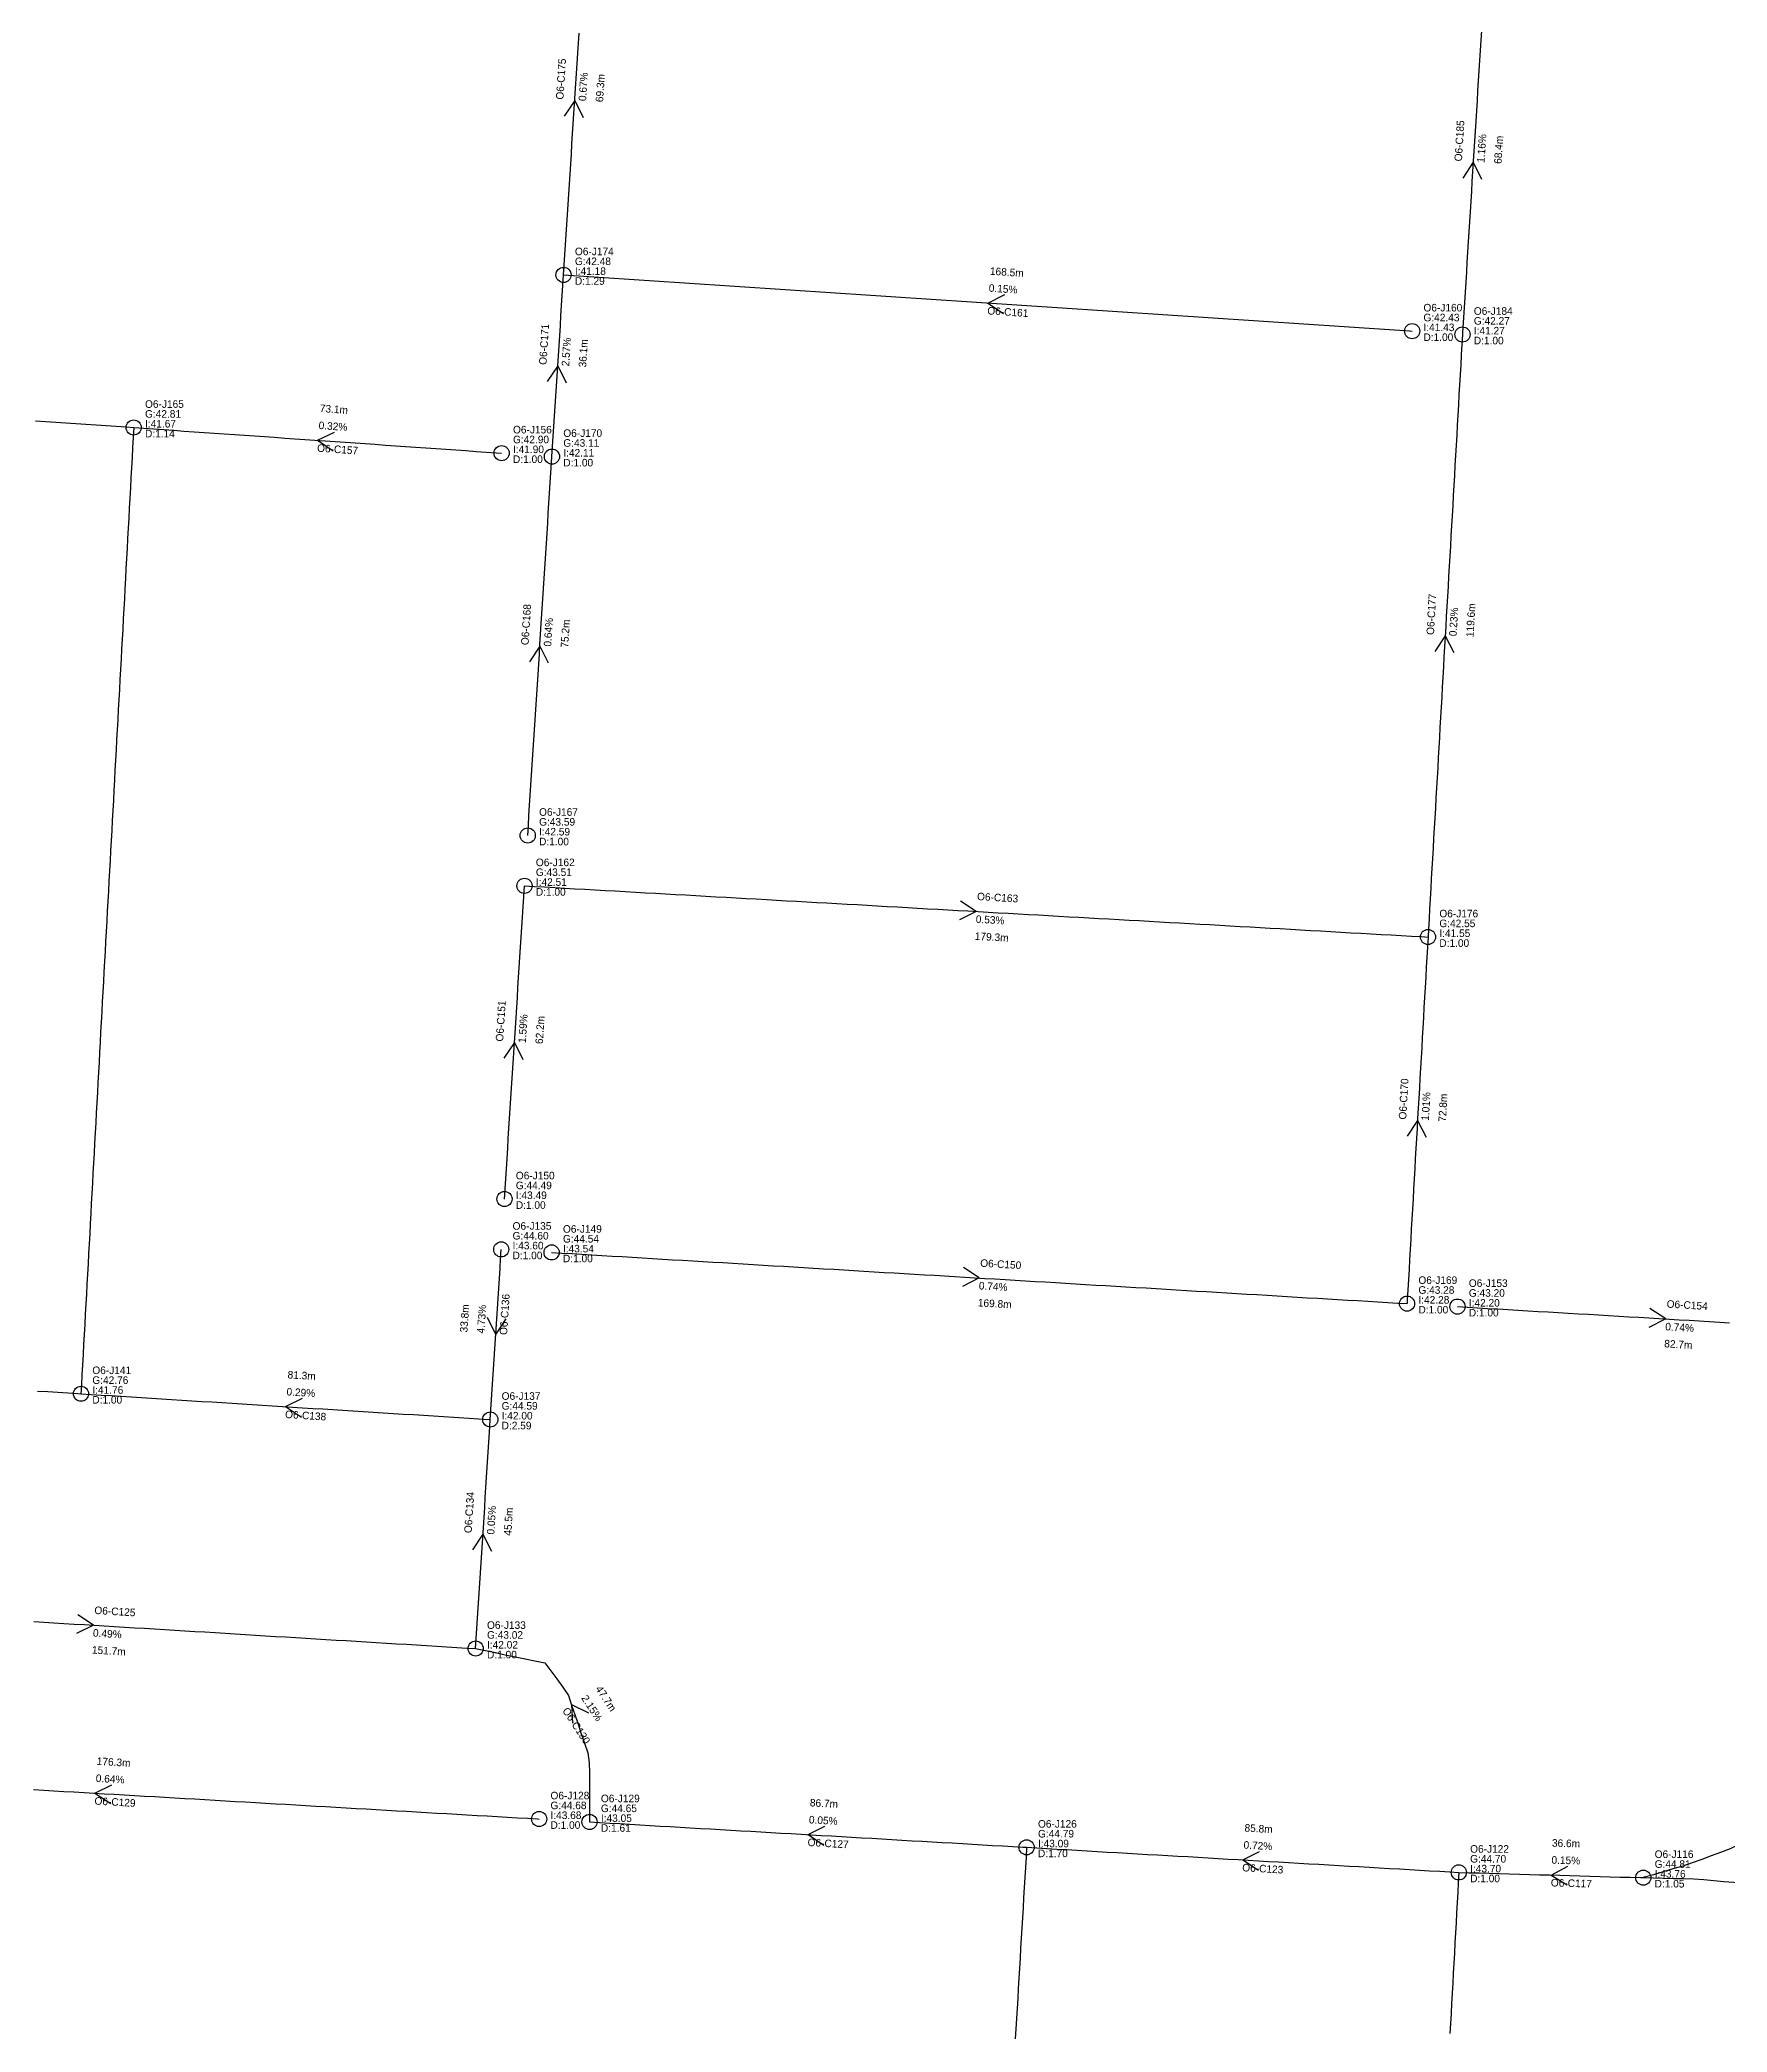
# Model space of a CAD drawing. Header units: metres. Extents: x 607160 to 610559, y 2613470 to 2618337.
# Drawn here: x 609067.8 to 609402.1, y 2614690.5 to 2615085.3 of the extents above; entities that cross this region are included whole.
import ezdxf

# ---------------------------------------------------------------- set-up
doc = ezdxf.new("R2010")
doc.units = ezdxf.units.M
for name, color, linetype in [('SW-DRAIN-LABELS', 3, 'Continuous'), ('SW-DRAIN-ORPHAN', 8, 'Continuous'), ('SW-DRAIN-SUB-06', 6, 'Continuous'), ('SW-JUNCTIONS', 7, 'Continuous')]:
    doc.layers.add(name, color=color, linetype=linetype)

msp = doc.modelspace()

# ---------------------------------------------------------------- linework, layer by layer
at = {"layer": 'SW-DRAIN-ORPHAN'}
msp.add_lwpolyline([(609086.4, 2615008.51), (609086.29, 2615006.52), (609086.18, 2615004.52), (609086.07, 2615002.52), (609085.96, 2615000.53), (609085.85, 2614998.53), (609085.74, 2614996.53), (609085.64, 2614994.53), (609085.53, 2614992.54), (609085.42, 2614990.54), (609085.31, 2614988.54), (609085.2, 2614986.55), (609085.09, 2614984.55), (609084.98, 2614982.55), (609084.87, 2614980.56), (609084.76, 2614978.56), (609084.66, 2614976.56), (609084.55, 2614974.56), (609084.44, 2614972.57), (609084.33, 2614970.57), (609084.22, 2614968.57), (609084.11, 2614966.58), (609084, 2614964.58), (609083.89, 2614962.58), (609083.78, 2614960.59), (609083.68, 2614958.59), (609083.57, 2614956.59), (609083.46, 2614954.59), (609083.35, 2614952.6), (609083.24, 2614950.6), (609083.13, 2614948.6), (609083.02, 2614946.61), (609082.91, 2614944.61), (609082.8, 2614942.61), (609082.7, 2614940.61), (609082.59, 2614938.62), (609082.48, 2614936.62), (609082.37, 2614934.62), (609082.26, 2614932.63), (609082.15, 2614930.63), (609082.04, 2614928.63), (609081.93, 2614926.64), (609081.82, 2614924.64), (609081.72, 2614922.64), (609081.61, 2614920.64), (609081.5, 2614918.65), (609081.39, 2614916.65), (609081.28, 2614914.65), (609081.17, 2614912.66), (609081.06, 2614910.66), (609080.95, 2614908.66), (609080.84, 2614906.67), (609080.74, 2614904.67), (609080.63, 2614902.67), (609080.52, 2614900.67), (609080.41, 2614898.68), (609080.3, 2614896.68), (609080.19, 2614894.68), (609080.08, 2614892.69), (609079.97, 2614890.69), (609079.86, 2614888.69), (609079.76, 2614886.7), (609079.65, 2614884.7), (609079.54, 2614882.7), (609079.43, 2614880.7), (609079.32, 2614878.71), (609079.21, 2614876.71), (609079.1, 2614874.71), (609078.99, 2614872.72), (609078.88, 2614870.72), (609078.78, 2614868.72), (609078.67, 2614866.72), (609078.56, 2614864.73), (609078.45, 2614862.73), (609078.34, 2614860.73), (609078.23, 2614858.74), (609078.12, 2614856.74), (609078.01, 2614854.74), (609077.9, 2614852.75), (609077.8, 2614850.75), (609077.69, 2614848.75), (609077.58, 2614846.75), (609077.47, 2614844.76), (609077.36, 2614842.76), (609077.25, 2614840.76), (609077.14, 2614838.77), (609077.03, 2614836.77), (609076.92, 2614834.77), (609076.82, 2614832.78), (609076.71, 2614830.78), (609076.6, 2614828.78), (609076.49, 2614826.78), (609076.38, 2614824.79), (609076.27, 2614822.79), (609076.16, 2614820.79), (609076.05, 2614818.8), (609075.96, 2614817.04)], dxfattribs=at)
at = {"layer": 'SW-DRAIN-SUB-06'}
for p, q in [((609173.8, 2615073.31), (609171.72, 2615070.19)), ((609173.8, 2615073.31), (609175.46, 2615069.95)), ((609351.81, 2615061.07), (609349.74, 2615057.95)), ((609351.81, 2615061.07), (609353.48, 2615057.72)), ((609255.65, 2615033.18), (609259.01, 2615034.84)), ((609255.65, 2615033.18), (609258.76, 2615031.1)), ((609170.43, 2615020.75), (609168.35, 2615017.63)), ((609170.43, 2615020.75), (609172.1, 2615017.39)), ((609122.85, 2615005.98), (609126.22, 2615007.62)), ((609122.85, 2615005.98), (609125.96, 2615003.88)), ((609346.27, 2614967.25), (609344.22, 2614964.12)), ((609346.27, 2614967.25), (609347.96, 2614963.9)), ((609166.88, 2614965.21), (609164.8, 2614962.09)), ((609166.88, 2614965.21), (609168.54, 2614961.85)), ((609253.35, 2614912.62), (609250, 2614910.93)), ((609253.35, 2614912.62), (609250.21, 2614914.67)), ((609161.85, 2614886.66), (609159.77, 2614883.54)), ((609161.85, 2614886.66), (609163.52, 2614883.3)), ((609340.79, 2614871.22), (609338.73, 2614868.09)), ((609340.79, 2614871.22), (609342.47, 2614867.88)), ((609253.96, 2614839.98), (609250.83, 2614842.04)), ((609253.96, 2614839.98), (609250.61, 2614838.3)), ((609389.98, 2614831.87), (609386.84, 2614833.93)), ((609158.15, 2614828.79), (609156.48, 2614832.15)), ((609158.15, 2614828.79), (609160.22, 2614831.91)), ((609389.98, 2614831.87), (609386.62, 2614830.19)), ((609116.51, 2614814.49), (609119.87, 2614816.16)), ((609116.51, 2614814.49), (609119.63, 2614812.41)), ((609155.61, 2614789.24), (609153.53, 2614786.12)), ((609155.61, 2614789.24), (609157.27, 2614785.88)), ((609078.44, 2614771.18), (609075.08, 2614769.5)), ((609078.44, 2614771.18), (609075.31, 2614773.25)), ((609173.14, 2614755.48), (609176.49, 2614753.8)), ((609173.14, 2614755.48), (609173.36, 2614751.74)), ((609078.73, 2614737.89), (609082.08, 2614739.57)), ((609078.73, 2614737.89), (609081.86, 2614735.83)), ((609220.03, 2614729.68), (609223.38, 2614731.36)), ((609220.03, 2614729.68), (609223.16, 2614727.62)), ((609306.15, 2614724.68), (609309.5, 2614726.36)), ((609306.15, 2614724.68), (609309.28, 2614722.62)), ((609367.24, 2614721.67), (609370.54, 2614723.45)), ((609367.24, 2614721.67), (609370.44, 2614719.7))]:
    msp.add_line(p, q, dxfattribs=at)
for points in [[(609171.58, 2615038.75), (609171.71, 2615040.75), (609171.84, 2615042.74), (609171.97, 2615044.74), (609172.09, 2615046.73), (609172.22, 2615048.73), (609172.35, 2615050.73), (609172.48, 2615052.72), (609172.61, 2615054.72), (609172.73, 2615056.71), (609172.86, 2615058.71), (609172.99, 2615060.7), (609173.12, 2615062.7), (609173.25, 2615064.7), (609173.37, 2615066.69), (609173.5, 2615068.69), (609173.63, 2615070.68), (609173.76, 2615072.68), (609173.89, 2615074.68), (609174.01, 2615076.67), (609174.14, 2615078.67), (609174.27, 2615080.66), (609174.4, 2615082.66), (609174.52, 2615084.66), (609174.65, 2615086.65)], [(609353.44, 2615087.21), (609353.32, 2615085.21), (609353.19, 2615083.22), (609353.07, 2615081.22), (609352.94, 2615079.22), (609352.82, 2615077.23), (609352.69, 2615075.23), (609352.57, 2615073.24), (609352.44, 2615071.24), (609352.32, 2615069.24), (609352.2, 2615067.25), (609352.07, 2615065.25), (609351.95, 2615063.26), (609351.82, 2615061.26), (609351.7, 2615059.26), (609351.57, 2615057.27), (609351.45, 2615055.27), (609351.33, 2615053.27), (609351.2, 2615051.28), (609351.08, 2615049.28), (609350.95, 2615047.29), (609350.83, 2615045.29), (609350.7, 2615043.29), (609350.58, 2615041.3), (609350.46, 2615039.3), (609350.33, 2615037.31), (609350.21, 2615035.31), (609350.08, 2615033.31), (609349.96, 2615031.32), (609349.83, 2615029.32), (609349.71, 2615027.33), (609349.69, 2615026.95)], [(609169.28, 2615002.75), (609169.41, 2615004.74), (609169.54, 2615006.74), (609169.66, 2615008.73), (609169.79, 2615010.73), (609169.92, 2615012.73), (609170.05, 2615014.72), (609170.17, 2615016.72), (609170.3, 2615018.71), (609170.43, 2615020.71), (609170.56, 2615022.71), (609170.69, 2615024.7), (609170.81, 2615026.7), (609170.94, 2615028.69), (609171.07, 2615030.69), (609171.2, 2615032.68), (609171.32, 2615034.68), (609171.45, 2615036.68), (609171.58, 2615038.75)], [(609171.58, 2615038.75), (609173.58, 2615038.62), (609175.57, 2615038.49), (609177.57, 2615038.35), (609179.57, 2615038.22), (609181.56, 2615038.09), (609183.56, 2615037.96), (609185.55, 2615037.82), (609187.55, 2615037.69), (609189.54, 2615037.56), (609191.54, 2615037.43), (609193.53, 2615037.3), (609195.53, 2615037.16), (609197.53, 2615037.03), (609199.52, 2615036.9), (609201.52, 2615036.77), (609203.51, 2615036.63), (609205.51, 2615036.5), (609207.5, 2615036.37), (609209.5, 2615036.24), (609211.5, 2615036.11), (609213.49, 2615035.97), (609215.49, 2615035.84), (609217.48, 2615035.71), (609219.48, 2615035.58), (609221.47, 2615035.45), (609223.47, 2615035.31), (609225.46, 2615035.18), (609227.46, 2615035.05), (609229.46, 2615034.92), (609231.45, 2615034.78), (609233.45, 2615034.65), (609235.44, 2615034.52), (609237.44, 2615034.39), (609239.43, 2615034.26), (609241.43, 2615034.12), (609243.43, 2615033.99), (609245.42, 2615033.86), (609247.42, 2615033.73), (609249.41, 2615033.59), (609251.41, 2615033.46), (609253.4, 2615033.33), (609255.4, 2615033.2), (609257.39, 2615033.07), (609259.39, 2615032.93), (609261.39, 2615032.8), (609263.38, 2615032.67), (609265.38, 2615032.54), (609267.37, 2615032.41), (609269.37, 2615032.27), (609271.36, 2615032.14), (609273.36, 2615032.01), (609275.36, 2615031.88), (609277.35, 2615031.74), (609279.35, 2615031.61), (609281.34, 2615031.48), (609283.34, 2615031.35), (609285.33, 2615031.22), (609287.33, 2615031.08), (609289.32, 2615030.95), (609291.32, 2615030.82), (609293.32, 2615030.69), (609295.31, 2615030.55), (609297.31, 2615030.42), (609299.3, 2615030.29), (609301.3, 2615030.16), (609303.29, 2615030.03), (609305.29, 2615029.89), (609307.29, 2615029.76), (609309.28, 2615029.63), (609311.28, 2615029.5), (609313.27, 2615029.36), (609315.27, 2615029.23), (609317.26, 2615029.1), (609319.26, 2615028.97), (609321.25, 2615028.84), (609323.25, 2615028.7), (609325.25, 2615028.57), (609327.24, 2615028.44), (609329.24, 2615028.31), (609331.23, 2615028.18), (609333.23, 2615028.04), (609335.22, 2615027.91), (609337.22, 2615027.78), (609339.22, 2615027.65), (609339.71, 2615027.61)], [(609349.69, 2615026.95), (609349.57, 2615024.96), (609349.46, 2615022.96), (609349.34, 2615020.96), (609349.23, 2615018.97), (609349.12, 2615016.97), (609349, 2615014.97), (609348.89, 2615012.98), (609348.77, 2615010.98), (609348.66, 2615008.98), (609348.54, 2615006.99), (609348.43, 2615004.99), (609348.32, 2615002.99), (609348.2, 2615001), (609348.09, 2614999), (609347.97, 2614997), (609347.86, 2614995.01), (609347.75, 2614993.01), (609347.63, 2614991.01), (609347.52, 2614989.01), (609347.4, 2614987.02), (609347.29, 2614985.02), (609347.17, 2614983.02), (609347.06, 2614981.03), (609346.95, 2614979.03), (609346.83, 2614977.03), (609346.72, 2614975.04), (609346.6, 2614973.04), (609346.49, 2614971.04), (609346.38, 2614969.05), (609346.26, 2614967.05), (609346.15, 2614965.05), (609346.03, 2614963.06), (609345.92, 2614961.06), (609345.8, 2614959.06), (609345.69, 2614957.07), (609345.58, 2614955.07), (609345.46, 2614953.07), (609345.35, 2614951.08), (609345.23, 2614949.08), (609345.12, 2614947.08), (609345.01, 2614945.09), (609344.89, 2614943.09), (609344.78, 2614941.09), (609344.66, 2614939.1), (609344.55, 2614937.1), (609344.44, 2614935.1), (609344.32, 2614933.11), (609344.21, 2614931.11), (609344.09, 2614929.11), (609343.98, 2614927.12), (609343.86, 2614925.12), (609343.75, 2614923.12), (609343.64, 2614921.13), (609343.52, 2614919.13), (609343.41, 2614917.13), (609343.29, 2614915.14), (609343.18, 2614913.14), (609343.07, 2614911.14), (609342.95, 2614909.15), (609342.86, 2614907.55)], [(609066.97, 2615009.86), (609068.97, 2615009.73), (609070.96, 2615009.59), (609072.96, 2615009.45), (609074.95, 2615009.31), (609076.95, 2615009.17), (609078.94, 2615009.03), (609080.94, 2615008.89), (609082.93, 2615008.75), (609084.93, 2615008.62), (609086.4, 2615008.51)], [(609086.4, 2615008.51), (609088.39, 2615008.38), (609090.39, 2615008.24), (609092.38, 2615008.1), (609094.38, 2615007.96), (609096.37, 2615007.82), (609098.37, 2615007.68), (609100.36, 2615007.54), (609102.36, 2615007.4), (609104.35, 2615007.26), (609106.35, 2615007.13), (609108.34, 2615006.99), (609110.34, 2615006.85), (609112.34, 2615006.71), (609114.33, 2615006.57), (609116.33, 2615006.43), (609118.32, 2615006.29), (609120.32, 2615006.15), (609122.31, 2615006.01), (609124.31, 2615005.88), (609126.3, 2615005.74), (609128.3, 2615005.6), (609130.29, 2615005.46), (609132.29, 2615005.32), (609134.28, 2615005.18), (609136.28, 2615005.04), (609138.27, 2615004.9), (609140.27, 2615004.77), (609142.26, 2615004.63), (609144.26, 2615004.49), (609146.25, 2615004.35), (609148.25, 2615004.21), (609150.24, 2615004.07), (609152.24, 2615003.93), (609154.23, 2615003.79), (609156.23, 2615003.65), (609158.22, 2615003.52), (609159.31, 2615003.44)], [(609164.48, 2614927.67), (609164.61, 2614929.66), (609164.73, 2614931.66), (609164.86, 2614933.66), (609164.99, 2614935.65), (609165.12, 2614937.65), (609165.24, 2614939.64), (609165.37, 2614941.64), (609165.5, 2614943.63), (609165.63, 2614945.63), (609165.76, 2614947.63), (609165.88, 2614949.62), (609166.01, 2614951.62), (609166.14, 2614953.61), (609166.27, 2614955.61), (609166.39, 2614957.61), (609166.52, 2614959.6), (609166.65, 2614961.6), (609166.78, 2614963.59), (609166.9, 2614965.59), (609167.03, 2614967.59), (609167.16, 2614969.58), (609167.29, 2614971.58), (609167.42, 2614973.57), (609167.54, 2614975.57), (609167.67, 2614977.57), (609167.8, 2614979.56), (609167.93, 2614981.56), (609168.05, 2614983.55), (609168.18, 2614985.55), (609168.31, 2614987.55), (609168.44, 2614989.54), (609168.56, 2614991.54), (609168.69, 2614993.53), (609168.82, 2614995.53), (609168.95, 2614997.52), (609169.08, 2614999.52), (609169.2, 2615001.52), (609169.28, 2615002.75)], [(609159.87, 2614855.63), (609159.87, 2614855.63), (609159.99, 2614857.62), (609160.12, 2614859.62), (609160.25, 2614861.61), (609160.38, 2614863.61), (609160.51, 2614865.61), (609160.63, 2614867.6), (609160.76, 2614869.6), (609160.89, 2614871.59), (609161.02, 2614873.59), (609161.14, 2614875.59), (609161.27, 2614877.58), (609161.4, 2614879.58), (609161.53, 2614881.57), (609161.66, 2614883.57), (609161.78, 2614885.57), (609161.91, 2614887.56), (609162.04, 2614889.56), (609162.17, 2614891.55), (609162.29, 2614893.55), (609162.42, 2614895.54), (609162.55, 2614897.54), (609162.68, 2614899.54), (609162.81, 2614901.53), (609162.93, 2614903.53), (609163.06, 2614905.52), (609163.19, 2614907.52), (609163.32, 2614909.52), (609163.44, 2614911.51), (609163.57, 2614913.51), (609163.7, 2614915.5), (609163.84, 2614917.69)], [(609163.84, 2614917.69), (609165.84, 2614917.57), (609167.83, 2614917.46), (609169.83, 2614917.35), (609171.83, 2614917.24), (609173.82, 2614917.12), (609175.82, 2614917.01), (609177.82, 2614916.9), (609179.81, 2614916.78), (609181.81, 2614916.67), (609183.81, 2614916.56), (609185.8, 2614916.44), (609187.8, 2614916.33), (609189.8, 2614916.22), (609191.79, 2614916.1), (609193.79, 2614915.99), (609195.79, 2614915.88), (609197.79, 2614915.77), (609199.78, 2614915.65), (609201.78, 2614915.54), (609203.78, 2614915.43), (609205.77, 2614915.31), (609207.77, 2614915.2), (609209.77, 2614915.09), (609211.76, 2614914.97), (609213.76, 2614914.86), (609215.76, 2614914.75), (609217.75, 2614914.63), (609219.75, 2614914.52), (609221.75, 2614914.41), (609223.74, 2614914.29), (609225.74, 2614914.18), (609227.74, 2614914.07), (609229.73, 2614913.96), (609231.73, 2614913.84), (609233.73, 2614913.73), (609235.72, 2614913.62), (609237.72, 2614913.5), (609239.72, 2614913.39), (609241.71, 2614913.28), (609243.71, 2614913.16), (609245.71, 2614913.05), (609247.71, 2614912.94), (609249.7, 2614912.82), (609251.7, 2614912.71), (609253.7, 2614912.6), (609255.69, 2614912.49), (609257.69, 2614912.37), (609259.69, 2614912.26), (609261.68, 2614912.15), (609263.68, 2614912.03), (609265.68, 2614911.92), (609267.67, 2614911.81), (609269.67, 2614911.69), (609271.67, 2614911.58), (609273.66, 2614911.47), (609275.66, 2614911.35), (609277.66, 2614911.24), (609279.65, 2614911.13), (609281.65, 2614911.01), (609283.65, 2614910.9), (609285.64, 2614910.79), (609287.64, 2614910.68), (609289.64, 2614910.56), (609291.63, 2614910.45), (609293.63, 2614910.34), (609295.63, 2614910.22), (609297.63, 2614910.11), (609299.62, 2614910), (609301.62, 2614909.88), (609303.62, 2614909.77), (609305.61, 2614909.66), (609307.61, 2614909.54), (609309.61, 2614909.43), (609311.6, 2614909.32), (609313.6, 2614909.21), (609315.6, 2614909.09), (609317.59, 2614908.98), (609319.59, 2614908.87), (609321.59, 2614908.75), (609323.58, 2614908.64), (609325.58, 2614908.53), (609327.58, 2614908.41), (609329.57, 2614908.3), (609331.57, 2614908.19), (609333.57, 2614908.07), (609335.56, 2614907.96), (609337.56, 2614907.85), (609339.56, 2614907.73), (609341.55, 2614907.62), (609342.86, 2614907.55)], [(609342.86, 2614907.55), (609342.75, 2614905.55), (609342.63, 2614903.55), (609342.52, 2614901.56), (609342.4, 2614899.56), (609342.29, 2614897.56), (609342.18, 2614895.57), (609342.06, 2614893.57), (609341.95, 2614891.57), (609341.83, 2614889.58), (609341.72, 2614887.58), (609341.61, 2614885.58), (609341.49, 2614883.59), (609341.38, 2614881.59), (609341.26, 2614879.59), (609341.15, 2614877.6), (609341.04, 2614875.6), (609340.92, 2614873.6), (609340.81, 2614871.61), (609340.69, 2614869.61), (609340.58, 2614867.61), (609340.47, 2614865.62), (609340.35, 2614863.62), (609340.24, 2614861.62), (609340.12, 2614859.63), (609340.01, 2614857.63), (609339.9, 2614855.63), (609339.78, 2614853.64), (609339.67, 2614851.64), (609339.55, 2614849.64), (609339.44, 2614847.65), (609339.33, 2614845.65), (609339.21, 2614843.65), (609339.1, 2614841.66), (609338.98, 2614839.66), (609338.87, 2614837.66), (609338.76, 2614835.66), (609338.71, 2614834.9)], [(609157.06, 2614811.94), (609157.19, 2614813.93), (609157.32, 2614815.93), (609157.45, 2614817.92), (609157.58, 2614819.92), (609157.7, 2614821.92), (609157.83, 2614823.91), (609157.96, 2614825.91), (609158.09, 2614827.9), (609158.22, 2614829.9), (609158.34, 2614831.89), (609158.47, 2614833.89), (609158.6, 2614835.89), (609158.73, 2614837.88), (609158.86, 2614839.88), (609158.99, 2614841.87), (609159.11, 2614843.87), (609159.23, 2614845.65)], [(609169.21, 2614845.05), (609169.21, 2614845.05), (609171.21, 2614844.93), (609173.2, 2614844.81), (609175.2, 2614844.69), (609177.2, 2614844.57), (609179.19, 2614844.45), (609181.19, 2614844.33), (609183.18, 2614844.21), (609185.18, 2614844.09), (609187.18, 2614843.97), (609189.17, 2614843.85), (609191.17, 2614843.73), (609193.17, 2614843.61), (609195.16, 2614843.5), (609197.16, 2614843.38), (609199.16, 2614843.26), (609201.15, 2614843.14), (609203.15, 2614843.02), (609205.15, 2614842.9), (609207.14, 2614842.78), (609209.14, 2614842.66), (609211.13, 2614842.54), (609213.13, 2614842.42), (609215.13, 2614842.3), (609217.12, 2614842.18), (609219.12, 2614842.06), (609221.12, 2614841.94), (609223.11, 2614841.82), (609225.11, 2614841.7), (609227.11, 2614841.58), (609229.1, 2614841.46), (609231.1, 2614841.34), (609233.1, 2614841.22), (609235.09, 2614841.1), (609237.09, 2614840.99), (609239.08, 2614840.87), (609241.08, 2614840.75), (609243.08, 2614840.63), (609245.07, 2614840.51), (609247.07, 2614840.39), (609249.07, 2614840.27), (609251.06, 2614840.15), (609253.06, 2614840.03), (609255.06, 2614839.91), (609257.05, 2614839.79), (609259.05, 2614839.67), (609261.05, 2614839.55), (609263.04, 2614839.43), (609265.04, 2614839.31), (609267.03, 2614839.19), (609269.03, 2614839.07), (609271.03, 2614838.95), (609273.02, 2614838.83), (609275.02, 2614838.71), (609277.02, 2614838.59), (609279.01, 2614838.48), (609281.01, 2614838.36), (609283.01, 2614838.24), (609285, 2614838.12), (609287, 2614838), (609289, 2614837.88), (609290.99, 2614837.76), (609292.99, 2614837.64), (609294.98, 2614837.52), (609296.98, 2614837.4), (609298.98, 2614837.28), (609300.97, 2614837.16), (609302.97, 2614837.04), (609304.97, 2614836.92), (609306.96, 2614836.8), (609308.96, 2614836.68), (609310.96, 2614836.56), (609312.95, 2614836.44), (609314.95, 2614836.32), (609316.95, 2614836.2), (609318.94, 2614836.08), (609320.94, 2614835.97), (609322.93, 2614835.85), (609324.93, 2614835.73), (609326.93, 2614835.61), (609328.92, 2614835.49), (609330.92, 2614835.37), (609332.92, 2614835.25), (609334.91, 2614835.13), (609336.91, 2614835.01), (609338.71, 2614834.9)], [(609348.7, 2614834.31), (609350.69, 2614834.19), (609352.69, 2614834.07), (609354.68, 2614833.96), (609356.68, 2614833.84), (609358.68, 2614833.72), (609360.67, 2614833.6), (609362.67, 2614833.48), (609364.67, 2614833.37), (609366.66, 2614833.25), (609368.66, 2614833.13), (609370.66, 2614833.01), (609372.65, 2614832.89), (609374.65, 2614832.78), (609376.65, 2614832.66), (609378.64, 2614832.54), (609380.64, 2614832.42), (609382.64, 2614832.3), (609384.63, 2614832.19), (609386.63, 2614832.07), (609388.63, 2614831.95), (609390.62, 2614831.83), (609392.62, 2614831.71), (609394.61, 2614831.6), (609396.61, 2614831.48), (609398.61, 2614831.36), (609400.6, 2614831.24), (609402.6, 2614831.12)], [(609067.36, 2614817.58), (609069.36, 2614817.46), (609071.35, 2614817.33), (609073.35, 2614817.21), (609075.35, 2614817.08), (609075.96, 2614817.04)], [(609075.96, 2614817.04), (609077.95, 2614816.92), (609079.95, 2614816.79), (609081.95, 2614816.67), (609083.94, 2614816.54), (609085.94, 2614816.41), (609087.93, 2614816.29), (609089.93, 2614816.16), (609091.93, 2614816.04), (609093.92, 2614815.91), (609095.92, 2614815.79), (609097.91, 2614815.66), (609099.91, 2614815.53), (609101.91, 2614815.41), (609103.9, 2614815.28), (609105.9, 2614815.16), (609107.89, 2614815.03), (609109.89, 2614814.91), (609111.89, 2614814.78), (609113.88, 2614814.65), (609115.88, 2614814.53), (609117.87, 2614814.4), (609119.87, 2614814.28), (609121.87, 2614814.15), (609123.86, 2614814.03), (609125.86, 2614813.9), (609127.85, 2614813.77), (609129.85, 2614813.65), (609131.85, 2614813.52), (609133.84, 2614813.4), (609135.84, 2614813.27), (609137.83, 2614813.15), (609139.83, 2614813.02), (609141.83, 2614812.9), (609143.82, 2614812.77), (609145.82, 2614812.64), (609147.82, 2614812.52), (609149.81, 2614812.39), (609151.81, 2614812.27), (609153.8, 2614812.14), (609155.8, 2614812.02), (609157.06, 2614811.94)], [(609154.16, 2614766.55), (609154.29, 2614768.54), (609154.41, 2614770.54), (609154.54, 2614772.54), (609154.67, 2614774.53), (609154.8, 2614776.53), (609154.92, 2614778.52), (609155.05, 2614780.52), (609155.18, 2614782.52), (609155.31, 2614784.51), (609155.44, 2614786.51), (609155.56, 2614788.5), (609155.69, 2614790.5), (609155.82, 2614792.5), (609155.95, 2614794.49), (609156.07, 2614796.49), (609156.2, 2614798.48), (609156.33, 2614800.48), (609156.46, 2614802.48), (609156.59, 2614804.47), (609156.71, 2614806.47), (609156.84, 2614808.46), (609156.97, 2614810.46), (609157.06, 2614811.94)], [(609066.6, 2614771.9), (609068.59, 2614771.78), (609070.59, 2614771.66), (609072.59, 2614771.53), (609074.58, 2614771.41), (609076.58, 2614771.29), (609078.58, 2614771.17), (609080.57, 2614771.05), (609082.57, 2614770.92), (609084.56, 2614770.8), (609086.56, 2614770.68), (609088.56, 2614770.56), (609090.55, 2614770.44), (609092.55, 2614770.31), (609094.55, 2614770.19), (609096.54, 2614770.07), (609098.54, 2614769.95), (609100.53, 2614769.83), (609102.53, 2614769.7), (609104.53, 2614769.58), (609106.52, 2614769.46), (609108.52, 2614769.34), (609110.52, 2614769.22), (609112.51, 2614769.09), (609114.51, 2614768.97), (609116.5, 2614768.85), (609118.5, 2614768.73), (609120.5, 2614768.61), (609122.49, 2614768.48), (609124.49, 2614768.36), (609126.49, 2614768.24), (609128.48, 2614768.12), (609130.48, 2614768), (609132.48, 2614767.87), (609134.47, 2614767.75), (609136.47, 2614767.63), (609138.46, 2614767.51), (609140.46, 2614767.39), (609142.46, 2614767.26), (609144.45, 2614767.14), (609146.45, 2614767.02), (609148.45, 2614766.9), (609150.44, 2614766.78), (609152.44, 2614766.65), (609154.16, 2614766.55)], [(609154.16, 2614766.55), (609156.12, 2614766.14), (609158.08, 2614765.74), (609160.03, 2614765.33), (609161.99, 2614764.92), (609163.95, 2614764.52), (609165.91, 2614764.11), (609167.87, 2614763.71), (609169.08, 2614762.13), (609170.26, 2614760.52), (609171.45, 2614758.91), (609172.55, 2614757.26), (609173.18, 2614755.36), (609173.82, 2614753.46), (609174.45, 2614751.57), (609175.09, 2614749.67), (609175.72, 2614747.77), (609176.36, 2614745.88), (609176.68, 2614743.93), (609176.69, 2614741.93), (609176.7, 2614739.93), (609176.71, 2614737.93), (609176.71, 2614735.93), (609176.72, 2614733.93), (609176.73, 2614732.19)], [(609066.58, 2614738.59), (609068.58, 2614738.48), (609070.58, 2614738.36), (609072.57, 2614738.25), (609074.57, 2614738.13), (609076.57, 2614738.01), (609078.56, 2614737.9), (609080.56, 2614737.78), (609082.56, 2614737.67), (609084.55, 2614737.55), (609086.55, 2614737.43), (609088.55, 2614737.32), (609090.54, 2614737.2), (609092.54, 2614737.09), (609094.54, 2614736.97), (609096.53, 2614736.85), (609098.53, 2614736.74), (609100.53, 2614736.62), (609102.52, 2614736.51), (609104.52, 2614736.39), (609106.52, 2614736.27), (609108.51, 2614736.16), (609110.51, 2614736.04), (609112.51, 2614735.93), (609114.5, 2614735.81), (609116.5, 2614735.69), (609118.5, 2614735.58), (609120.49, 2614735.46), (609122.49, 2614735.34), (609124.49, 2614735.23), (609126.48, 2614735.11), (609128.48, 2614735), (609130.48, 2614734.88), (609132.47, 2614734.76), (609134.47, 2614734.65), (609136.47, 2614734.53), (609138.46, 2614734.42), (609140.46, 2614734.3), (609142.45, 2614734.18), (609144.45, 2614734.07), (609146.45, 2614733.95), (609148.44, 2614733.84), (609150.44, 2614733.72), (609152.44, 2614733.6), (609154.43, 2614733.49), (609156.43, 2614733.37), (609158.43, 2614733.26), (609160.42, 2614733.14), (609162.42, 2614733.02), (609164.42, 2614732.91), (609166.41, 2614732.79), (609166.74, 2614732.77)], [(609425.58, 2614739.14), (609423.88, 2614738.08), (609422.19, 2614737.02), (609420.49, 2614735.96), (609418.8, 2614734.89), (609417.07, 2614733.9), (609415.3, 2614732.96), (609413.54, 2614732.01), (609411.78, 2614731.07), (609410, 2614730.15), (609408.18, 2614729.33), (609406.35, 2614728.51), (609404.53, 2614727.69), (609402.7, 2614726.87), (609400.84, 2614726.15), (609398.96, 2614725.46), (609397.09, 2614724.77), (609395.21, 2614724.07), (609393.32, 2614723.43), (609391.4, 2614722.87), (609389.48, 2614722.3), (609387.56, 2614721.74), (609385.52, 2614721.15)], [(609176.73, 2614732.19), (609178.72, 2614732.08), (609180.72, 2614731.96), (609182.72, 2614731.85), (609184.71, 2614731.73), (609186.71, 2614731.61), (609188.71, 2614731.5), (609190.7, 2614731.38), (609192.7, 2614731.27), (609194.7, 2614731.15), (609196.69, 2614731.03), (609198.69, 2614730.92), (609200.69, 2614730.8), (609202.68, 2614730.69), (609204.68, 2614730.57), (609206.68, 2614730.45), (609208.67, 2614730.34), (609210.67, 2614730.22), (609212.67, 2614730.11), (609214.66, 2614729.99), (609216.66, 2614729.87), (609218.66, 2614729.76), (609220.65, 2614729.64), (609222.65, 2614729.53), (609224.64, 2614729.41), (609226.64, 2614729.29), (609228.64, 2614729.18), (609230.63, 2614729.06), (609232.63, 2614728.95), (609234.63, 2614728.83), (609236.62, 2614728.71), (609238.62, 2614728.6), (609240.62, 2614728.48), (609242.61, 2614728.37), (609244.61, 2614728.25), (609246.61, 2614728.13), (609248.6, 2614728.02), (609250.6, 2614727.9), (609252.6, 2614727.79), (609254.59, 2614727.67), (609256.59, 2614727.55), (609258.59, 2614727.44), (609260.58, 2614727.32), (609262.58, 2614727.21), (609263.33, 2614727.16)], [(609263.33, 2614727.16), (609263.21, 2614725.17), (609263.09, 2614723.17), (609262.97, 2614721.17), (609262.86, 2614719.18), (609262.74, 2614717.18), (609262.62, 2614715.18), (609262.5, 2614713.19), (609262.38, 2614711.19), (609262.27, 2614709.19), (609262.15, 2614707.2), (609262.03, 2614705.2), (609261.91, 2614703.2), (609261.79, 2614701.21), (609261.67, 2614699.21), (609261.56, 2614697.21), (609261.44, 2614695.22), (609261.32, 2614693.22), (609261.2, 2614691.22), (609261.08, 2614689.23)], [(609263.33, 2614727.16), (609265.33, 2614727.05), (609267.32, 2614726.93), (609269.32, 2614726.81), (609271.32, 2614726.7), (609273.31, 2614726.58), (609275.31, 2614726.47), (609277.31, 2614726.35), (609279.3, 2614726.23), (609281.3, 2614726.12), (609283.3, 2614726), (609285.29, 2614725.89), (609287.29, 2614725.77), (609289.29, 2614725.65), (609291.28, 2614725.54), (609293.28, 2614725.42), (609295.28, 2614725.31), (609297.27, 2614725.19), (609299.27, 2614725.08), (609301.27, 2614724.96), (609303.26, 2614724.84), (609305.26, 2614724.73), (609307.26, 2614724.61), (609309.25, 2614724.5), (609311.25, 2614724.38), (609313.25, 2614724.26), (609315.24, 2614724.15), (609317.24, 2614724.03), (609319.24, 2614723.92), (609321.23, 2614723.8), (609323.23, 2614723.68), (609325.23, 2614723.57), (609327.22, 2614723.45), (609329.22, 2614723.34), (609331.22, 2614723.22), (609333.21, 2614723.1), (609335.21, 2614722.99), (609337.2, 2614722.87), (609339.2, 2614722.76), (609341.2, 2614722.64), (609343.19, 2614722.53), (609345.19, 2614722.41), (609347.19, 2614722.29), (609348.96, 2614722.19)], [(609348.96, 2614722.19), (609348.85, 2614720.19), (609348.74, 2614718.2), (609348.63, 2614716.2), (609348.52, 2614714.2), (609348.41, 2614712.21), (609348.3, 2614710.21), (609348.19, 2614708.21), (609348.08, 2614706.21), (609347.97, 2614704.22), (609347.86, 2614702.22), (609347.75, 2614700.22), (609347.64, 2614698.23), (609347.53, 2614696.23), (609347.42, 2614694.23), (609347.31, 2614692.24), (609347.19, 2614690.24)], [(609348.96, 2614722.19), (609350.96, 2614722.13), (609352.96, 2614722.08), (609354.96, 2614722.02), (609356.96, 2614721.96), (609358.96, 2614721.9), (609360.96, 2614721.85), (609362.96, 2614721.79), (609364.96, 2614721.73), (609366.96, 2614721.68), (609368.96, 2614721.62), (609370.95, 2614721.56), (609372.95, 2614721.51), (609374.95, 2614721.45), (609376.95, 2614721.39), (609378.95, 2614721.33), (609380.95, 2614721.28), (609382.95, 2614721.22), (609384.95, 2614721.16), (609385.52, 2614721.15)], [(609385.52, 2614721.15), (609387.52, 2614721.1), (609389.52, 2614721.06), (609391.52, 2614721.01), (609393.52, 2614720.97), (609395.52, 2614720.93), (609397.51, 2614720.79), (609399.5, 2614720.61), (609401.5, 2614720.42), (609403.49, 2614720.23), (609405.48, 2614720.04), (609407.46, 2614719.82), (609409.44, 2614719.48), (609411.41, 2614719.14), (609413.38, 2614718.8), (609415.35, 2614718.46), (609417.32, 2614718.12), (609419.27, 2614717.67), (609421.21, 2614717.19), (609423.15, 2614716.71), (609425.09, 2614716.22), (609427.03, 2614715.74), (609428.27, 2614715.43)]]:
    msp.add_lwpolyline(points, dxfattribs=at)
at = {"layer": 'SW-JUNCTIONS'}
for centre in [(609171.58, 2615038.75), (609339.71, 2615027.61), (609349.69, 2615026.95), (609086.4, 2615008.51), (609159.31, 2615003.44), (609169.28, 2615002.75), (609164.48, 2614927.67), (609163.84, 2614917.69), (609342.86, 2614907.55), (609159.87, 2614855.63), (609159.23, 2614845.65), (609169.21, 2614845.05), (609338.71, 2614834.9), (609348.7, 2614834.31), (609075.96, 2614817.04), (609157.06, 2614811.94), (609154.16, 2614766.55), (609166.74, 2614732.77), (609176.73, 2614732.19), (609263.33, 2614727.16), (609348.96, 2614722.19), (609385.52, 2614721.15)]:
    msp.add_circle(centre, 1.5, dxfattribs=at)

# ---------------------------------------------------------------- texts
at = {"layer": 'SW-DRAIN-LABELS', "color": 3}
for s, rotation, p in [('O6-C175', 86.3331, (609171.55, 2615073.45)), ('O6-C185', 86.4349, (609349.57, 2615061.21)), ('O6-C161', -3.7895, (609255.5, 2615030.94)), ('O6-C171', 86.3435, (609168.19, 2615020.89)), ('O6-C157', -3.981, (609122.7, 2615003.73)), ('O6-C177', 86.7282, (609344.03, 2614967.38)), ('O6-C168', 86.3389, (609164.63, 2614965.35)), ('O6-C163', -3.2419, (609253.48, 2614914.86)), ('O6-C151', 86.3372, (609159.61, 2614886.8)), ('O6-C170', 86.7326, (609338.54, 2614871.35)), ('O6-C150', -3.4262, (609254.1, 2614842.22)), ('O6-C136', 86.3252, (609160.39, 2614828.65)), ('O6-C154', -3.3844, (609390.11, 2614834.12)), ('O6-C138', -3.6025, (609116.37, 2614812.24)), ('O6-C134', 86.3391, (609153.37, 2614789.39)), ('O6-C125', -3.497, (609078.58, 2614773.42)), ('O6-C130', -56.7008, (609171.26, 2614754.25)), ('O6-C129', -3.3259, (609078.6, 2614735.64)), ('O6-C127', -3.3249, (609219.9, 2614727.43)), ('O6-C123', -3.3226, (609306.02, 2614722.43)), ('O6-C117', -1.6347, (609367.18, 2614719.42))]:
    msp.add_text(s, height=1.5, rotation=rotation, dxfattribs=at).set_placement(p)
at = {"layer": 'SW-DRAIN-LABELS', "color": 2}
for s, rotation, p in [('0.67%', 86.3331, (609176.04, 2615073.16)), ('69.3m', 86.3331, (609179.41, 2615072.95)), ('1.16%', 86.4349, (609354.06, 2615060.93)), ('68.4m', 86.4349, (609357.43, 2615060.72)), ('168.5m', -3.7895, (609256.02, 2615038.79)), ('0.15%', -3.7895, (609255.79, 2615035.43)), ('2.57%', 86.3435, (609172.68, 2615020.6)), ('36.1m', 86.3435, (609176.05, 2615020.39)), ('73.1m', -3.981, (609123.24, 2615011.59)), ('0.32%', -3.981, (609123.01, 2615008.22)), ('0.23%', 86.7282, (609348.52, 2614967.12)), ('119.6m', 86.7282, (609351.89, 2614966.93)), ('0.64%', 86.3389, (609169.13, 2614965.06)), ('75.2m', 86.3389, (609172.49, 2614964.85)), ('0.53%', -3.2419, (609253.22, 2614910.37)), ('179.3m', -3.2419, (609253.03, 2614907)), ('1.59%', 86.3372, (609164.1, 2614886.51)), ('62.2m', 86.3372, (609167.47, 2614886.3)), ('1.01%', 86.7326, (609343.03, 2614871.1)), ('72.8m', 86.7326, (609346.4, 2614870.9)), ('0.74%', -3.4262, (609253.83, 2614837.73)), ('33.8m', 86.3252, (609152.53, 2614829.15)), ('4.73%', 86.3252, (609155.9, 2614828.94)), ('169.8m', -3.4262, (609253.63, 2614834.36)), ('0.74%', -3.3844, (609389.84, 2614829.62)), ('82.7m', -3.3844, (609389.64, 2614826.25)), ('81.3m', -3.6025, (609116.86, 2614820.1)), ('0.29%', -3.6025, (609116.65, 2614816.73)), ('0.05%', 86.3391, (609157.86, 2614789.1)), ('45.5m', 86.3391, (609161.22, 2614788.88)), ('0.49%', -3.497, (609078.3, 2614768.93)), ('151.7m', -3.497, (609078.09, 2614765.56)), ('47.7m', -56.7008, (609177.84, 2614758.57)), ('2.15%', -56.7008, (609175.02, 2614756.72)), ('176.3m', -3.3259, (609079.05, 2614743.5)), ('0.64%', -3.3259, (609078.86, 2614740.13)), ('86.7m', -3.3249, (609220.35, 2614735.29)), ('0.05%', -3.3249, (609220.16, 2614731.92)), ('85.8m', -3.3226, (609306.47, 2614730.29)), ('0.72%', -3.3226, (609306.28, 2614726.92)), ('36.6m', -1.6347, (609367.4, 2614727.29)), ('0.15%', -1.6347, (609367.31, 2614723.92))]:
    msp.add_text(s, height=1.5, rotation=rotation, dxfattribs=at).set_placement(p)
at = {"layer": 'SW-DRAIN-LABELS', "color": 7}
for s, p in [('O6-J174', (609173.83, 2615042.65)), ('G:42.48', (609173.83, 2615040.7)), ('O6-J160', (609341.96, 2615031.51)), ('G:42.43', (609341.96, 2615029.56)), ('O6-J184', (609351.94, 2615030.85)), ('G:42.27', (609351.94, 2615028.9)), ('O6-J165', (609088.65, 2615012.41)), ('G:42.81', (609088.65, 2615010.46)), ('O6-J156', (609161.56, 2615007.34)), ('G:42.90', (609161.56, 2615005.39)), ('O6-J170', (609171.53, 2615006.65)), ('G:43.11', (609171.53, 2615004.7)), ('O6-J167', (609166.73, 2614931.57)), ('G:43.59', (609166.73, 2614929.62)), ('O6-J162', (609166.09, 2614921.59)), ('G:43.51', (609166.09, 2614919.64)), ('O6-J176', (609345.11, 2614911.45)), ('G:42.55', (609345.11, 2614909.5)), ('O6-J150', (609162.12, 2614859.53)), ('G:44.49', (609162.12, 2614857.58)), ('O6-J135', (609161.48, 2614849.55)), ('G:44.60', (609161.48, 2614847.6)), ('O6-J149', (609171.46, 2614848.95)), ('G:44.54', (609171.46, 2614847)), ('O6-J169', (609340.96, 2614838.8)), ('G:43.28', (609340.96, 2614836.85)), ('O6-J153', (609350.95, 2614838.21)), ('G:43.20', (609350.95, 2614836.26)), ('O6-J141', (609078.21, 2614820.94)), ('G:42.76', (609078.21, 2614818.99)), ('O6-J137', (609159.31, 2614815.84)), ('G:44.59', (609159.31, 2614813.89)), ('O6-J133', (609156.41, 2614770.45)), ('G:43.02', (609156.41, 2614768.5)), ('O6-J128', (609168.99, 2614736.67)), ('G:44.68', (609168.99, 2614734.72)), ('O6-J129', (609178.98, 2614736.09)), ('G:44.65', (609178.98, 2614734.14)), ('O6-J126', (609265.58, 2614731.06)), ('G:44.79', (609265.58, 2614729.11)), ('O6-J122', (609351.21, 2614726.09)), ('O6-J116', (609387.77, 2614725.05)), ('G:44.70', (609351.21, 2614724.14)), ('G:44.81', (609387.77, 2614723.1))]:
    msp.add_text(s, height=1.5, dxfattribs=at).set_placement(p)
at = {"layer": 'SW-DRAIN-LABELS', "color": 6}
for s, p in [('D:1.29', (609173.83, 2615036.8)), ('D:1.00', (609341.96, 2615025.66)), ('D:1.00', (609351.94, 2615025)), ('D:1.14', (609088.65, 2615006.56)), ('D:1.00', (609161.56, 2615001.49)), ('D:1.00', (609171.53, 2615000.8)), ('D:1.00', (609166.73, 2614925.72)), ('D:1.00', (609166.09, 2614915.74)), ('D:1.00', (609345.11, 2614905.6)), ('D:1.00', (609162.12, 2614853.68)), ('D:1.00', (609161.48, 2614843.7)), ('D:1.00', (609171.46, 2614843.1)), ('D:1.00', (609340.96, 2614832.95)), ('D:1.00', (609350.95, 2614832.36)), ('D:1.00', (609078.21, 2614815.09)), ('D:2.59', (609159.31, 2614809.99)), ('D:1.00', (609156.41, 2614764.6)), ('D:1.00', (609168.99, 2614730.82)), ('D:1.61', (609178.98, 2614730.24)), ('D:1.70', (609265.58, 2614725.21)), ('D:1.00', (609351.21, 2614720.24)), ('D:1.05', (609387.77, 2614719.2))]:
    msp.add_text(s, height=1.5, dxfattribs=at).set_placement(p)
at = {"layer": 'SW-DRAIN-LABELS', "color": 4}
for s, p in [('I:41.18', (609173.83, 2615038.75)), ('I:41.43', (609341.96, 2615027.61)), ('I:41.27', (609351.94, 2615026.95)), ('I:41.67', (609088.65, 2615008.51)), ('I:41.90', (609161.56, 2615003.44)), ('I:42.11', (609171.53, 2615002.75)), ('I:42.59', (609166.73, 2614927.67)), ('I:42.51', (609166.09, 2614917.69)), ('I:41.55', (609345.11, 2614907.55)), ('I:43.49', (609162.12, 2614855.63)), ('I:43.60', (609161.48, 2614845.65)), ('I:43.54', (609171.46, 2614845.05)), ('I:42.28', (609340.96, 2614834.9)), ('I:42.20', (609350.95, 2614834.31)), ('I:41.76', (609078.21, 2614817.04)), ('I:42.00', (609159.31, 2614811.94)), ('I:42.02', (609156.41, 2614766.55)), ('I:43.68', (609168.99, 2614732.77)), ('I:43.05', (609178.98, 2614732.19)), ('I:43.09', (609265.58, 2614727.16)), ('I:43.70', (609351.21, 2614722.19)), ('I:43.76', (609387.77, 2614721.15))]:
    msp.add_text(s, height=1.5, dxfattribs=at).set_placement(p)

doc.saveas('drawing.dxf')
